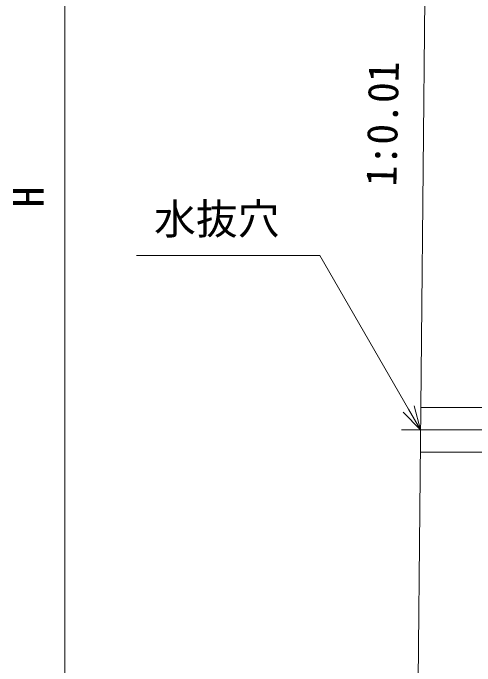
# Model space of a CAD drawing. Units: millimetres, scale not verified. Extents: x -6183 to 77917, y 29607 to 89007.
# Drawn here: x 30081 to 33950, y 62418 to 67888 of the extents above; entities that cross this region are included whole.
import ezdxf
from ezdxf.enums import TextEntityAlignment as Align

# ---------------------------------------------------------------- set-up
doc = ezdxf.new("R2010")
doc.units = ezdxf.units.MM
doc.header["$LTSCALE"] = 200
for name, color, linetype, lineweight in [('0_2', 1, 'Continuous', 18), ('D-BMK', 2, 'Continuous', 18), ('D-STR', 1, 'Continuous', 18), ('D-STR-DIM', 7, 'Continuous', 18), ('D-STR-HTXT', 7, 'Continuous', 18)]:
    doc.layers.add(name, color=color, linetype=linetype, lineweight=lineweight)
doc.layers.add('D-STR-TXT', color=1, linetype='Continuous')
doc.styles.add('ＭＳ ゴシック', font='')
doc.styles.get('ＭＳ ゴシック').set_extended_font_data('MS Gothic')

msp = doc.modelspace()

# ---------------------------------------------------------------- linework, layer by layer
at = {"layer": '0_2'}
for p, q in [((33494.5, 64396.9), (33394.5, 64570.2)), ((33494.5, 64396.9), (33440.9, 64596.9)), ((33348.1, 64543.4), (33494.5, 64396.9))]:
    msp.add_line(p, q, dxfattribs=at)
at = {"layer": 'D-BMK'}
msp.add_line((34399.7, 64396.9), (33333.9, 64396.9), dxfattribs=at)
at = {"layer": 'D-STR'}
for p, q in [((33564.5, 71396.9), (33464.5, 61396.9)), ((33496.3, 64584.4), (34190.8, 64584.4)), ((33492.6, 64209.4), (34199.4, 64209.4))]:
    msp.add_line(p, q, dxfattribs=at)
at = {"layer": 'D-STR-DIM'}
msp.add_line((30514.5, 61396.9), (30514.5, 71396.9), dxfattribs=at)
at = {"layer": 'D-STR-HTXT'}
for p, q in [((32651.1, 65857.7), (31113.9, 65857.7)), ((33394.5, 64570.2), (32651.1, 65857.7))]:
    msp.add_line(p, q, dxfattribs=at)

# ---------------------------------------------------------------- texts
at = {"layer": 'D-STR-DIM', "color": 1, "style": 'ＭＳ ゴシック'}
msp.add_text('H', height=256.6, rotation=90, dxfattribs=at).set_placement((30414.5, 66259.4), align=Align.BOTTOM_LEFT)
at = {"layer": 'D-STR-HTXT', "color": 1, "style": 'ＭＳ ゴシック'}
msp.add_text('水抜穴', height=256.6, dxfattribs=at).set_placement((31262.1, 65957.7), align=Align.BOTTOM_LEFT)
at = {"layer": 'D-STR-TXT', "style": 'ＭＳ ゴシック'}
msp.add_text('1:0.01', height=256.6, rotation=88.794, dxfattribs=at).set_placement((33368.9, 66432.2), align=Align.BOTTOM_LEFT)

doc.saveas('drawing.dxf')
